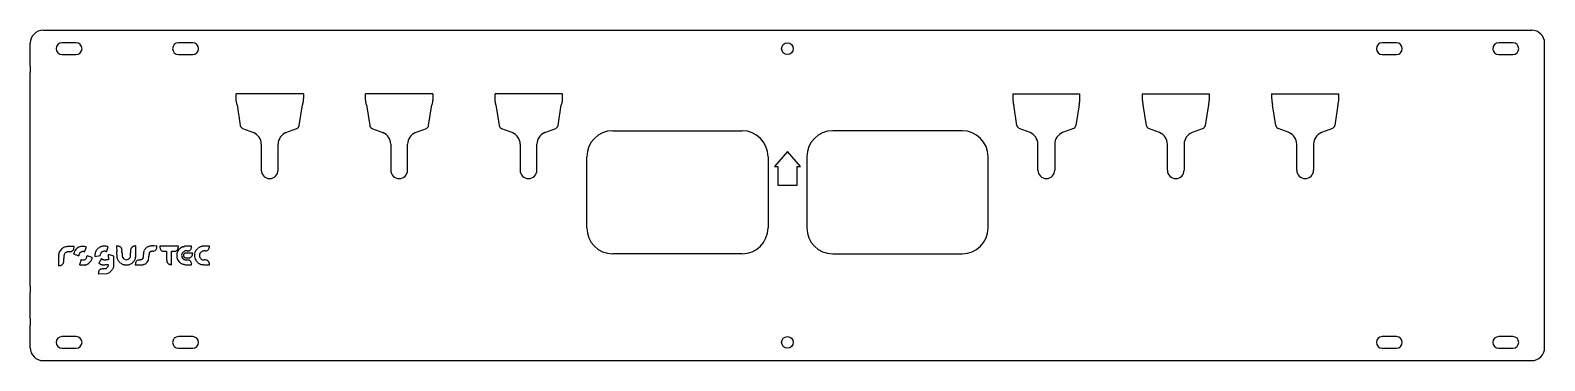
# Model space of a CAD drawing. Header units: millimetres. Extents: x -254 to 916, y 151 to 406.
import ezdxf

# ---------------------------------------------------------------- set-up
doc = ezdxf.new("R2010")
doc.units = ezdxf.units.MM
doc.layers.add('Default', color=7, linetype='Continuous')
doc.layers.add('LONGARINA_PAREDE', color=7, linetype='Continuous')

# ---------------------------------------------------------------- blocks, each defined once
blk = doc.blocks.new('SE')
at = {"layer": 'LONGARINA_PAREDE', "color": 7, "linetype": 'Continuous'}
for p, q in [((-243.7, 406.5), (906.3, 406.5)), ((-253.7, 379), (-253.7, 396.5)), ((-218.2, 396.8), (-229.2, 396.8)), ((-229.2, 387.8), (-218.2, 387.8)), ((-128.2, 396.8), (-139.2, 396.8)), ((-139.2, 387.8), (-128.2, 387.8)), ((801.8, 396.8), (790.8, 396.8)), ((790.8, 387.8), (801.8, 387.8)), ((891.8, 396.8), (880.8, 396.8)), ((880.8, 387.8), (891.8, 387.8)), ((916.3, 379), (916.3, 396.5)), ((-253.7, 379), (-253.7, 374)), ((916.3, 374), (916.3, 379)), ((-253.7, 354), (-253.7, 374)), ((916.3, 354), (916.3, 374)), ((-253.7, 348.9), (-253.7, 354)), ((-94.6, 354), (-94.6, 357.5)), ((-42.7, 357.5), (-94.6, 357.5)), ((-42.7, 357.5), (-42.7, 354)), ((5.4, 354), (5.4, 357.5)), ((57.3, 357.5), (5.4, 357.5)), ((57.3, 357.5), (57.3, 354)), ((105.4, 354), (105.4, 357.5)), ((157.3, 357.5), (105.4, 357.5)), ((157.3, 357.5), (157.3, 354)), ((505.4, 357.5), (505.4, 354)), ((505.4, 357.5), (557.3, 357.5)), ((557.3, 354), (557.3, 357.5)), ((605.4, 357.5), (605.4, 354)), ((605.4, 357.5), (657.3, 357.5)), ((657.3, 354), (657.3, 357.5)), ((705.4, 357.5), (705.4, 354)), ((705.4, 357.5), (757.3, 357.5)), ((757.3, 354), (757.3, 357.5)), ((916.3, 348.9), (916.3, 354)), ((-253.7, 208.9), (-253.7, 348.9)), ((-93.9, 348.9), (-91.4, 333)), ((-45.9, 333), (-43.4, 348.9)), ((6.1, 348.9), (8.6, 333)), ((54.1, 333), (56.6, 348.9)), ((106.1, 348.9), (108.6, 333)), ((154.1, 333), (156.6, 348.9)), ((508.6, 333), (506.1, 348.9)), ((556.6, 348.9), (554.1, 333)), ((608.6, 333), (606.1, 348.9)), ((656.6, 348.9), (654.1, 333)), ((708.6, 333), (706.1, 348.9)), ((756.6, 348.9), (754.1, 333)), ((916.3, 208.9), (916.3, 348.9)), ((-89.7, 330.7), (-81.2, 327.5)), ((-56.1, 327.5), (-47.6, 330.7)), ((10.3, 330.7), (18.8, 327.5)), ((43.9, 327.5), (52.4, 330.7)), ((110.3, 330.7), (118.8, 327.5)), ((143.9, 327.5), (152.4, 330.7)), ((196.3, 328.9), (296.3, 328.9)), ((466.3, 328.9), (366.3, 328.9)), ((518.8, 327.5), (510.3, 330.7)), ((552.4, 330.7), (543.9, 327.5)), ((618.8, 327.5), (610.3, 330.7)), ((652.4, 330.7), (643.9, 327.5)), ((718.8, 327.5), (710.3, 330.7)), ((752.4, 330.7), (743.9, 327.5)), ((-75.2, 318.6), (-75.2, 298.5)), ((-62.2, 298.5), (-62.2, 318.6)), ((24.8, 318.6), (24.8, 298.5)), ((37.8, 298.5), (37.8, 318.6)), ((124.8, 318.6), (124.8, 298.5)), ((137.8, 298.5), (137.8, 318.6)), ((524.8, 298.5), (524.8, 318.6)), ((537.8, 318.6), (537.8, 298.5)), ((624.8, 298.5), (624.8, 318.6)), ((637.8, 318.6), (637.8, 298.5)), ((724.8, 298.5), (724.8, 318.6)), ((737.8, 318.6), (737.8, 298.5)), ((176.3, 253.9), (176.3, 308.9)), ((316.3, 308.9), (316.3, 253.9)), ((331.3, 313), (321.3, 301.2)), ((341.3, 301.2), (331.3, 313)), ((346.3, 308.9), (346.3, 253.9)), ((486.3, 253.9), (486.3, 308.9)), ((321.3, 301.2), (323.8, 301.2)), ((323.8, 301.2), (323.8, 287)), ((338.8, 287), (338.8, 301.2)), ((338.8, 301.2), (341.3, 301.2)), ((323.8, 287), (338.8, 287)), ((-219.7, 239.5), (-222.6, 239.5)), ((-219.8, 238.6), (-219.7, 239.5)), ((-211.7, 235.3), (-210.1, 239.1)), ((-194.8, 235.4), (-193.6, 239.4)), ((-186, 239.9), (-187, 240)), ((-187, 240), (-186.9, 235.5)), ((-172.1, 240), (-172.9, 239.9)), ((-172.2, 235.3), (-172.1, 240)), ((-155.8, 240), (-158.2, 239.9)), ((-155.9, 238.9), (-155.8, 240)), ((-139.1, 239.8), (-153.6, 239.8)), ((-153.6, 239.8), (-153.5, 238.8)), ((-149.9, 235.9), (-148.4, 235.9)), ((-148.4, 235.9), (-148.3, 231.9)), ((-144.5, 230.6), (-144.5, 235.9)), ((-144.5, 235.9), (-142.9, 235.9)), ((-139.3, 238.9), (-139.1, 239.8)), ((-129, 239.8), (-131.6, 239.8)), ((-128.2, 234.4), (-131.1, 234.4)), ((-129, 239.1), (-129, 239.8)), ((-128.3, 233.5), (-128.2, 234.4)), ((-115.1, 239.8), (-117.8, 239.8)), ((-115.3, 239), (-115.1, 239.8)), ((-231.8, 229.5), (-231.8, 224.7)), ((-231.8, 224.7), (-230.9, 224.9)), ((-220.2, 233.8), (-216.2, 232.4)), ((-214.4, 229.4), (-215.6, 225.5)), ((-205.8, 231.1), (-209.8, 232.4)), ((-203.7, 231.8), (-199.7, 232.5)), ((-198.7, 230.4), (-200.8, 226.7)), ((-193.1, 229.2), (-195.2, 229.3)), ((-189.1, 232.2), (-193.3, 233.4)), ((-193.2, 231.4), (-193.1, 229.2)), ((-172.4, 226.2), (-172.6, 225.4)), ((-172.6, 225.4), (-169.5, 225.4)), ((-131.1, 225.4), (-129, 225.4)), ((-129, 225.4), (-129, 226)), ((-117.8, 225.4), (-115.1, 225.3)), ((-115.1, 225.3), (-115.3, 226.2)), ((296.3, 233.9), (196.3, 233.9)), ((366.3, 233.9), (466.3, 233.9)), ((-201, 219.3), (-201.1, 218.4)), ((-201.1, 218.4), (-194.2, 218.6)), ((-194.2, 218.6), (-193, 219.2)), ((-253.7, 208.9), (-253.7, 203.9)), ((-253.7, 183.9), (-253.7, 203.9)), ((916.3, 203.9), (916.3, 208.9)), ((916.3, 183.9), (916.3, 203.9)), ((-253.7, 183.9), (-253.7, 178.9)), ((-253.7, 161.4), (-253.7, 178.9)), ((916.3, 178.9), (916.3, 183.9)), ((916.3, 161.4), (916.3, 178.9)), ((-218.2, 170), (-229.2, 170)), ((-128.2, 170), (-139.2, 170)), ((801.8, 170), (790.8, 170)), ((891.8, 170), (880.8, 170)), ((-229.2, 161), (-218.2, 161)), ((-139.2, 161), (-128.2, 161)), ((790.8, 161), (801.8, 161)), ((880.8, 161), (891.8, 161)), ((-243.7, 151.4), (906.3, 151.4))]:
    blk.add_line(p, q, dxfattribs=at)
for centre in [(331.3, 392.3), (331.3, 165.5)]:
    blk.add_circle(centre, 4.5, dxfattribs=at)
for centre, radius, start, end in [((-243.7, 396.5), 10, 90, 180), ((906.3, 396.5), 10, 0, 90), ((-229.2, 392.3), 4.5, 90, 270), ((-218.2, 392.3), 4.5, 270, 90), ((-139.2, 392.3), 4.5, 90, 270), ((-128.2, 392.3), 4.5, 270, 90), ((790.8, 392.3), 4.5, 90, 270), ((801.8, 392.3), 4.5, 270, 90), ((880.8, 392.3), 4.5, 90, 270), ((891.8, 392.3), 4.5, 270, 90), ((-88.6, 333.4), 2.85, 188.6525, 248.8517), ((-48.7, 333.4), 2.85, 291.1483, 351.3475), ((11.4, 333.4), 2.85, 188.6525, 248.8517), ((51.3, 333.4), 2.85, 291.1483, 351.3475), ((111.4, 333.4), 2.85, 188.6525, 248.8448), ((151.3, 333.4), 2.85, 291.1552, 351.3475), ((196.3, 308.9), 20, 90, 180), ((296.3, 308.9), 20, 0, 90), ((366.3, 308.9), 20, 90, 180), ((466.3, 308.9), 20, 0, 90), ((511.4, 333.4), 2.85, 188.6525, 248.8448), ((551.3, 333.4), 2.85, 291.1552, 351.3475), ((611.4, 333.4), 2.85, 188.6525, 248.8517), ((651.3, 333.4), 2.85, 291.1483, 351.3475), ((711.4, 333.4), 2.85, 188.6525, 248.8517), ((751.3, 333.4), 2.85, 291.1483, 351.3475), ((-84.7, 318.6), 9.5, 0, 68.8517), ((-52.7, 318.6), 9.5, 111.1483, 180), ((15.3, 318.6), 9.5, 0, 68.8517), ((47.3, 318.6), 9.5, 111.1483, 180), ((115.3, 318.6), 9.5, 0, 68.8448), ((147.3, 318.6), 9.5, 111.1552, 180), ((515.3, 318.6), 9.5, 0, 68.8448), ((547.3, 318.6), 9.5, 111.1552, 180), ((615.3, 318.6), 9.5, 0, 68.8517), ((647.3, 318.6), 9.5, 111.1483, 180), ((715.3, 318.6), 9.5, 0, 68.8517), ((747.3, 318.6), 9.5, 111.1483, 180), ((-68.7, 298.5), 6.5, 180, 0), ((31.3, 298.5), 6.5, 180, 0), ((131.3, 298.5), 6.5, 180, 0), ((531.3, 298.5), 6.5, 180, 0), ((631.3, 298.5), 6.5, 180, 0), ((731.3, 298.5), 6.5, 180, 0), ((196.3, 253.9), 20, 180, 270), ((296.3, 253.9), 20, 270, 0), ((366.3, 253.9), 20, 180, 270), ((466.3, 253.9), 20, 270, 0), ((-226, 233.2), 5.62, 166.8636, 175.183), ((-228, 233.7), 3.58, 155.2039, 166.8636), ((-225.6, 232.6), 6.22, 140.8842, 155.2039), ((-223.2, 230.6), 9.32, 130.3023, 140.8842), ((-223.3, 230.6), 9.27, 119.698, 130.3023), ((-224.9, 233.4), 6.05, 105.0897, 119.698), ((-225.1, 232.7), 2.38, 139.6705, 161.7461), ((-224.2, 231.9), 3.61, 123.4953, 139.6705), ((-225.6, 236.2), 3.22, 95.6326, 105.0897), ((-224.3, 232), 3.48, 114.616, 123.4953), ((-223.1, 210.8), 28.7, 93.7407, 95.6325), ((-224.6, 232.7), 2.68, 103.8251, 114.616), ((-224.1, 230.8), 4.64, 96.1255, 103.8252), ((-222.8, 205.9), 33.6, 91.8068, 93.7407), ((-222, 211.4), 24.2, 93.8608, 96.1255), ((-222.4, 194.6), 45, 90.2526, 91.8069), ((-225.3, 260.2), 24.7, 273.8608, 276.6787), ((-222.9, 239.1), 3.49, 276.6787, 288.6331), ((-222.3, 237.6), 1.89, 288.6331, 306.292), ((-223.2, 238.8), 3.36, 306.2919, 317.7786), ((-224.2, 239.7), 4.71, 317.7784, 325.0409), ((-222.4, 238.4), 2.54, 325.0409, 336.5627), ((-214.1, 232.8), 6.16, 159.392, 171.2789), ((-222.9, 238.6), 3.01, 336.5628, 346.9674), ((-228.3, 239.9), 8.54, 346.9674, 351.7456), ((-214.2, 232.9), 6.05, 142.9137, 159.3919), ((-212.3, 231.4), 8.52, 130.1556, 142.9137), ((-212.2, 231.3), 8.61, 117.4659, 130.1556), ((-213.2, 233.3), 6.42, 101.6423, 117.4658), ((-211.3, 231.4), 5.18, 145.5282, 152.9612), ((-213.3, 232.8), 2.68, 133.3571, 145.5281), ((-213.3, 232.8), 2.65, 121.1028, 133.357), ((-212.1, 230.8), 4.97, 113.4484, 121.1028), ((-213.5, 234.5), 5.15, 90.7083, 101.6424), ((-212.4, 231.5), 4.2, 104.1904, 113.4484), ((-213.4, 228.7), 10.9, 84.4733, 90.7083), ((-213, 233.8), 1.92, 87.5797, 104.1904), ((-213, 233.6), 2.09, 71.7908, 87.5796), ((-214.1, 230.3), 5.54, 64.1687, 71.7908), ((-213.4, 228.3), 11.3, 78.3131, 84.4734), ((-212.6, 232.5), 7.05, 69.5132, 78.3131), ((-192.6, 232.6), 11.1, 172.2913, 179.9999), ((-198.2, 233.3), 5.5, 159.255, 172.2913), ((-198.4, 233.4), 5.25, 145.8598, 159.2549), ((-195, 231.1), 9.41, 137.2058, 145.8597), ((-195.5, 231.6), 8.62, 129.2128, 137.2057), ((-196.2, 232.4), 7.58, 120.4119, 129.2128), ((-196.4, 232.8), 7.17, 111.3548, 120.4119), ((-193.9, 231.5), 5.94, 151.4124, 158.2586), ((-196.9, 233.2), 2.52, 138.3958, 151.4124), ((-196.6, 233.2), 6.66, 101.7848, 111.3548), ((-197.4, 233.6), 1.9, 121.4979, 138.3958), ((-195, 229.8), 6.37, 114.6404, 121.4978), ((-196.9, 234.6), 5.32, 91.1343, 101.7848), ((-195, 229.8), 6.36, 107.8031, 114.6404), ((-196.8, 229.7), 10.2, 84.589, 91.1343), ((-196.4, 234.2), 1.76, 90.0001, 107.8031), ((-196.4, 234.8), 1.17, 78.2529, 90), ((-197.2, 231.2), 4.81, 74.135, 78.253), ((-197.3, 230.6), 5.45, 70.0959, 74.135), ((-196.8, 229.2), 10.6, 78.145, 84.589), ((-197.1, 231.3), 4.7, 65.5813, 70.0958), ((-196.2, 233.2), 2.64, 56.3232, 65.5813), ((-196.1, 232.6), 7.24, 69.5471, 78.145), ((107.8, 241), 294.8, 181.0571, 181.5755), ((-187.1, 232.9), 7.07, 73.9434, 81.6136), ((-186.1, 236.3), 3.51, 60.9892, 73.9435), ((-185.8, 236.9), 2.87, 46.4691, 60.9893), ((-186.1, 236.5), 3.35, 33.5192, 46.4691), ((-186.1, 236.5), 3.39, 22.9986, 33.5192), ((-185.2, 236.9), 2.35, 9.1638, 22.9985), ((-189.9, 236.1), 7.17, 2.5907, 9.1637), ((-323.9, 230.1), 141.2, 1.8385, 2.5907), ((-62.4, 238.5), 120.3, 181.8386, 182.6737), ((7.7, 229), 184, 177.6014, 178.2271), ((-324.6, 239.3), 148.5, 357.5019, 358.227), ((-169.9, 236.4), 6.24, 170.3692, 177.6014), ((-174.2, 237.2), 1.83, 153.5303, 170.3692), ((-172.9, 236.5), 3.27, 142.649, 153.5304), ((-172.7, 236.3), 3.58, 131.3487, 142.6491), ((-173.2, 236.9), 2.78, 117.7113, 131.3488), ((-172.9, 236.3), 3.47, 105.726, 117.7114), ((-171.6, 231.9), 8.09, 99.3529, 105.726), ((-618.8, 240.8), 446.7, 358.905, 359.2933), ((-159.7, 234.3), 6.42, 169.7769, 176.4614), ((-121, 231.9), 45.2, 176.4615, 178.0451), ((-162.6, 234.8), 3.47, 159.9098, 169.7769), ((-160.7, 234.1), 5.45, 152.8685, 159.9098), ((-160.2, 233.9), 5.97, 140.06, 152.8685), ((-159.9, 233.6), 6.38, 127.874, 140.0601), ((-160.1, 233.8), 6.17, 115.4811, 127.874), ((-160.5, 234.8), 5.1, 101.1848, 115.481), ((-159, 233.5), 2.88, 160.3395, 170.4745), ((-160.2, 233.9), 1.63, 144.8481, 160.3395), ((-160.7, 235.9), 3.93, 94.4419, 101.1848), ((-159.8, 233.6), 2.1, 127.2683, 144.8481), ((-158.2, 203.2), 36.8, 93.1388, 94.4419), ((-159.5, 233.2), 2.68, 112.6043, 127.2683), ((-159.2, 232.6), 3.31, 99.5207, 112.6043), ((-158, 199.5), 40.5, 91.7563, 93.1387), ((-158.9, 230.9), 5.06, 90, 99.5207), ((-157.9, 194.6), 45.4, 90.4876, 91.7563), ((-158.9, 239.2), 3.25, 269.9999, 290.8022), ((-158.8, 238.8), 2.8, 290.8021, 314.071), ((-158.9, 238.9), 2.95, 314.071, 336.6812), ((-159.7, 239.2), 3.83, 336.6812, 355.2594), ((-147.9, 239.5), 5.62, 186.7544, 201.1428), ((-151.2, 238.2), 2.13, 201.1428, 230.8485), ((-151, 238.4), 2.39, 230.8485, 258.4708), ((-149.9, 243.6), 7.71, 258.4709, 270), ((-142.9, 258.3), 22.4, 270, 272.2567), ((-142.2, 239.6), 3.63, 272.2566, 280.9053), ((-141.9, 237.9), 1.95, 280.9052, 293.6582), ((-142.1, 238.5), 2.58, 293.6581, 303.9761), ((-142.5, 239), 3.21, 303.9761, 316.6699), ((-131.9, 232.9), 8.61, 170.4075, 177.569), ((-133.4, 233.2), 7.06, 163.5485, 170.4075), ((-137.5, 234.4), 2.76, 146.9522, 163.5485), ((-142.3, 238.8), 2.91, 316.6699, 330.3298), ((-130.2, 229.9), 11.3, 142.9493, 147.8737), ((-142.6, 239), 3.31, 330.3298, 343.0471), ((-144.5, 239.6), 5.31, 343.0471, 351.9676), ((-131.4, 230.8), 9.84, 136.5184, 142.9492), ((-133.4, 232.6), 7.12, 128.3247, 136.5184), ((-134.9, 234.5), 4.74, 121.7769, 128.3247), ((-132.9, 231.3), 8.55, 117.5698, 121.7769), ((-132.9, 231.3), 8.49, 113.3533, 117.5698), ((-133.5, 232.6), 3.26, 146.5047, 169.8003), ((-134.5, 235.1), 4.43, 106.4914, 113.3534), ((-132.9, 232.2), 4, 135.9704, 146.5047), ((-269.3, 690.4), 470.5, 286.4913, 286.5473), ((-132.5, 231.9), 4.49, 126.3003, 135.9704), ((-229, 554.6), 328.8, 286.5472, 286.6203), ((-132.9, 232.4), 3.77, 116.0233, 126.3003), ((-242.9, 601.2), 377.4, 286.6204, 286.6738), ((-133.3, 232.3), 2.19, 116.1784, 130.0787), ((-137.7, 250.1), 10.9, 286.6738, 287.3643), ((-133, 232.6), 3.63, 96.1945, 116.0233), ((-134.3, 239.2), 0.544, 91.8179, 107.3643), ((-129.6, 92), 147.8, 91.5209, 91.8179), ((-133.6, 232.9), 1.52, 97.9114, 116.1784), ((-133, 228.6), 5.84, 90.6086, 97.9113), ((-131.6, 168), 71.8, 90.806, 91.521), ((-132.9, 229.9), 6.31, 90.8214, 94.7071), ((-131.1, 52.8), 181.6, 90, 90.6085), ((-132.8, 223.8), 12.4, 88.4827, 90.8215), ((-130.9, 116.5), 123.2, 90.329, 90.806), ((-132.2, 246.7), 10.5, 268.4827, 272.0091), ((-132, 240.6), 4.44, 272.0091, 278.7291), ((-131.8, 239.3), 3.07, 278.7291, 286.945), ((-131.5, 238.4), 2.17, 286.9451, 297.6093), ((-131.4, 238.2), 1.87, 297.6093, 318.8851), ((-133.2, 239.7), 4.27, 318.8851, 330.3764), ((-133.3, 239.8), 4.4, 330.3764, 341.7478), ((-131.3, 239.1), 2.34, 341.7478, 0), ((-118.5, 232.4), 8.39, 162.8357, 177.4104), ((-119.3, 232.6), 7.56, 157.3197, 162.8357), ((-122.3, 233.9), 4.24, 148.8118, 157.3198), ((-121.8, 233.6), 4.9, 141.0114, 148.8118), ((-115.6, 228.6), 12.8, 137.2057, 141.0114), ((-118, 230.8), 9.55, 129.8963, 137.2057), ((-119.2, 232.3), 7.6, 121.2231, 129.8963), ((-119.7, 233), 6.74, 112.0004, 121.2231), ((-121, 233.2), 1.92, 149.95, 162.2579), ((-120.6, 232.9), 2.42, 139.2234, 149.9501), ((-117.5, 230.2), 6.54, 134.108, 139.2234), ((-120.2, 234.2), 5.46, 101.1951, 112.0005), ((-118.7, 231.5), 4.74, 123.0607, 134.108), ((-119.5, 232.7), 3.39, 108.8577, 123.0607), ((-120.5, 235.8), 3.82, 94.1842, 101.1951), ((-117.8, 198.5), 41.3, 92.9602, 94.1842), ((-119.2, 231.9), 4.22, 96.3838, 108.8576), ((-117.6, 195), 44.8, 91.6353, 92.9602), ((-118.5, 225.7), 10.5, 90.0524, 96.3838), ((-117.4, 187.6), 52.2, 90.4537, 91.6353), ((-118.5, 240.5), 4.32, 270.0523, 286.7141), ((-118, 238.8), 2.59, 286.7141, 311.1435), ((-118.1, 238.9), 2.67, 311.1435, 335.1621), ((-119.9, 239.7), 4.72, 335.1621, 350.8444), ((155.5, 224.6), 387.3, 178.8477, 179.2758), ((-211.5, 232), 20.3, 175.1829, 178.8477), ((-231.9, 231.5), 6.77, 278.5284, 285.3909), ((-231, 228.1), 3.23, 285.3908, 297.3289), ((-230.8, 227.8), 2.83, 297.3288, 310.2331), ((-231.6, 228.8), 4.14, 310.233, 319.9212), ((-231, 228.2), 3.31, 319.9212, 331.929), ((-229.8, 227.6), 1.95, 331.929, 349.8092), ((-234, 228.4), 6.21, 349.8092, 357.9518), ((-373.5, 233.3), 145.8, 357.9518, 358.7764), ((-190.9, 229.4), 36.9, 175.6247, 178.7765), ((-222.7, 231.9), 4.94, 161.7461, 175.6247), ((-213.6, 232.4), 2.62, 165.2554, 180.0109), ((-212.9, 232.2), 3.35, 152.9612, 165.2554), ((-214.5, 228.3), 2.97, 249.3793, 260.7807), ((-214.2, 230.5), 5.29, 260.7806, 268.5547), ((-213, 232.2), 3.09, 242.9176, 282.8111), ((-213, 277.6), 52.3, 268.5548, 270), ((-213, 284.9), 59.6, 270, 271.3448), ((-213, 232.2), 3.15, 282.8111, 322.2414), ((-211.7, 229.3), 4.08, 271.3448, 280.8768), ((-211.4, 227.8), 2.49, 280.8768, 294.3222), ((-213.2, 232.4), 3.33, 322.2414, 0), ((-215.4, 236.6), 12.2, 294.3222, 298.4665), ((-213, 232.3), 7.33, 298.4666, 307.7533), ((-214, 233.6), 8.88, 307.7533, 315.7973), ((-213.9, 233.5), 8.77, 315.7973, 323.8892), ((-212.4, 232.4), 6.85, 323.8891, 333.6295), ((-210.6, 231.5), 4.87, 333.6295, 341.0433), ((-208.9, 230.9), 3.09, 341.0433, 351.4594), ((-211.6, 231.3), 5.85, 351.4594, 358.4093), ((-189, 232.6), 14.7, 180, 183.161), ((-197, 231.6), 6.22, 231.4421, 243.3123), ((-196.3, 232.9), 7.72, 243.3122, 249.274), ((-197.6, 232.5), 2.07, 165.1035, 180), ((-194, 231.6), 5.86, 158.2586, 165.1034), ((-197.9, 228.8), 3.24, 249.2739, 260.6826), ((-196.6, 212.9), 9.53, 93.7068, 103.7309), ((-196.6, 232.2), 2.83, 220.789, 236.5046), ((-197.3, 232.4), 6.94, 260.6827, 267.5252), ((-196.2, 232.8), 3.54, 236.5047, 245.7314), ((-196.7, 231.7), 2.31, 245.7315, 258.4372), ((-193.5, 320.5), 95.1, 267.5252, 268.5343), ((-198.8, 246.9), 24.6, 273.7068, 275.944), ((-196.1, 234.3), 5, 258.4372, 266.1696), ((-193.3, 277), 47.8, 266.1697, 267.6406), ((-196.7, 227.1), 4.68, 275.944, 283.5785), ((-197, 180.7), 44.7, 87.1663, 88.5343), ((-196.2, 225.1), 2.67, 283.5786, 294.3637), ((-196.5, 225.7), 3.33, 294.3638, 303.4953), ((-195.9, 204.5), 20.9, 84.7449, 87.1663), ((-196.1, 225.1), 2.62, 303.4953, 317.852), ((-198.8, 227.6), 6.28, 317.852, 325.3123), ((-197.6, 185.9), 39.6, 83.6959, 84.7448), ((-198.8, 227.6), 6.22, 325.3123, 332.4546), ((-197.9, 232.4), 4.64, 3.1284, 11.4361), ((-194.2, 225.2), 1, 332.4547, 360), ((-251, 229.5), 57.8, 1.8182, 3.1284), ((-193.2, 225.2), 0.0769, 0, 83.6958), ((-194.8, 225.2), 5.76, 326.0036, 338.1225), ((-194.5, 225), 5.41, 338.1226, 347.1047), ((-194.7, 225.1), 5.62, 347.1048, 355.8427), ((-666.1, 229.1), 477.1, 0, 0.3641), ((-651.3, 229.1), 462.3, 359.6132, 0), ((-209.1, 226.1), 20.1, 355.8428, 359.6132), ((-166.8, 233.4), 20, 181.5756, 185.274), ((-180.2, 232.2), 6.6, 185.2741, 192.7852), ((-181.2, 231.9), 5.54, 192.7851, 201.3471), ((-181.2, 231.9), 5.55, 201.3471, 214.204), ((-177.9, 234.2), 9.5, 214.204, 222.7966), ((-177.8, 234.3), 9.67, 222.7966, 231.3274), ((-179.9, 231.6), 6.26, 231.3274, 243.1489), ((-178.8, 233.8), 8.75, 243.1489, 248.2977), ((-173.7, 233.3), 8.93, 182.6738, 188.2659), ((-179.6, 232.4), 3.02, 188.2659, 199.4188), ((-179.9, 232.3), 2.61, 199.4187, 211.8733), ((-179.2, 232.8), 3.53, 211.8733, 238.7825), ((-181, 228.3), 2.8, 248.2977, 260.3371), ((-180.7, 230.4), 4.9, 260.3371, 268.5887), ((-179.5, 232.2), 2.88, 238.7824, 270.0731), ((-179.4, 280), 54.5, 268.5887, 270), ((-179.5, 232.3), 3.01, 270.073, 300.5781), ((-179.4, 285), 59.6, 270, 271.3437), ((-180, 233.1), 3.92, 300.578, 325.5801), ((-178.1, 229.6), 4.11, 271.3437, 280.8126), ((-177.8, 228), 2.49, 280.8126, 294.2437), ((-181.7, 236.5), 11.8, 294.2437, 298.4705), ((-178.7, 232.3), 2.45, 325.5801, 338.7532), ((-178.8, 232.3), 2.53, 338.7532, 351.5853), ((-184.6, 233.2), 8.32, 351.5852, 357.5019), ((-179.8, 233.1), 7.99, 298.4705, 307.264), ((-179.6, 232.8), 7.61, 307.264, 316.3852), ((-179.5, 232.8), 7.48, 316.3853, 325.5875), ((-179.4, 232.7), 7.38, 325.5876, 334.8836), ((-177.9, 232), 5.67, 334.8837, 343.452), ((-176.4, 231.5), 4.11, 343.452, 354.3678), ((-166.3, 225.2), 6.17, 158.204, 170.915), ((-187.1, 232.6), 14.9, 354.3678, 358.905), ((-169.8, 226.6), 2.43, 132.7449, 158.2041), ((-169.7, 226.5), 2.54, 107.9896, 132.745), ((-168.4, 222.2), 7.03, 96.3987, 107.9896), ((-169.5, 381), 155.7, 270, 270.7306), ((-170.1, 238.1), 8.88, 276.3987, 283.358), ((-168.8, 232.5), 3.19, 283.358, 298.3148), ((-167.6, 232.1), 6.74, 270.7306, 277.8618), ((-168.3, 231.5), 2.03, 298.3148, 317.7496), ((-168.1, 231.3), 1.81, 317.7496, 338.97), ((-167.1, 228.2), 2.81, 277.8618, 291.0105), ((-167.8, 231.2), 1.46, 338.97, 352.2923), ((-187.6, 233.9), 21.5, 352.2924, 354.1616), ((-194.8, 234.4), 28.7, 356.2759, 358.0451), ((-188.7, 234), 22.6, 354.1615, 356.2759), ((-169.3, 234), 8.96, 291.0105, 296.5515), ((-168.6, 232.6), 7.44, 296.5516, 310.3325), ((-166.5, 230.1), 4.17, 310.3326, 331.5909), ((-167.5, 230.7), 5.35, 331.5909, 349.841), ((-178.5, 232.7), 16.5, 349.8411, 357.7132), ((-108.7, 229.9), 53.4, 176.376, 177.7133), ((-154.8, 232.8), 7.12, 170.4745, 176.376), ((115, 235.8), 263.4, 180.8659, 181.3898), ((-132.4, 229.8), 15.9, 181.3898, 185.4466), ((-143.8, 228.7), 4.45, 185.4467, 194.4162), ((-146.1, 228.2), 2.05, 194.4162, 210.4333), ((-145.6, 228.5), 2.66, 210.4333, 224.2576), ((-145, 229), 3.46, 224.2577, 235.6197), ((-145, 229), 3.49, 235.6197, 246.9235), ((-145.3, 228.4), 2.81, 246.9234, 260.2279), ((-147.2, 216.9), 8.84, 78.7011, 80.2279), ((-147.9, 213.8), 12, 77.4885, 78.7011), ((-147.6, 214.8), 11, 76.2622, 77.4886), ((-145.8, 222.4), 3.23, 73.2071, 76.2623), ((-144.8, 225.6), 0.155, 253.207, 346.3424), ((-148, 226.4), 3.45, 346.3425, 356.297), ((-165, 227.5), 20.4, 356.2969, 359.7307), ((-839, 230.6), 694.4, 359.7307, 360), ((-127.9, 232.7), 12.5, 177.569, 182.9692), ((-132.2, 232.5), 8.31, 182.9692, 195.756), ((-134.3, 231.9), 6.12, 195.756, 211.845), ((-134.4, 231.8), 5.95, 211.845, 228.1873), ((-133.4, 233), 7.49, 228.1873, 241.9426), ((-133.7, 232.4), 6.86, 241.9426, 251.9125), ((-133.4, 232.6), 3.33, 169.8004, 192.7017), ((-133.3, 232.6), 3.46, 192.7017, 215.1301), ((-133.1, 232.8), 3.69, 215.1301, 236.5046), ((-133, 234.4), 8.88, 251.9125, 260.1298), ((-134.2, 232.9), 1.06, 156.0021, 173.4967), ((-131.3, 232.6), 4.02, 173.4967, 180.0001), ((-131.3, 232.6), 4.01, 179.9999, 186.5691), ((-134.2, 232.3), 1.04, 186.5691, 204.4327), ((-134.3, 233), 0.99, 137.6955, 156.0021), ((-134.3, 232.3), 1, 204.4327, 222.7537), ((-133.4, 232.3), 3.12, 236.5047, 245.7765), ((-132.7, 231.5), 3.21, 130.0787, 137.6955), ((-132.4, 234), 3.54, 222.7537, 229.9213), ((-132.8, 233.5), 2.98, 229.9212, 239.8302), ((-133.7, 231.6), 2.33, 245.7765, 257.2995), ((-132.3, 238.5), 13.1, 260.1298, 266.7442), ((-133.7, 232), 1.14, 239.8302, 260.1207), ((-133.4, 233.2), 4.04, 257.2996, 265.5187), ((-133.4, 233.7), 2.94, 260.1208, 270.7013), ((-132, 250.5), 21.3, 265.5187, 267.9148), ((-134.1, 291.2), 60.4, 270.7012, 271.8767), ((-131.1, 259.8), 34.4, 266.7442, 269.9615), ((-133.4, 212), 17.1, 85.2191, 87.9148), ((-133.3, 267.7), 36.9, 271.8766, 273.5267), ((-132.5, 223.2), 5.94, 79.2766, 85.2192), ((-132.1, 225.4), 3.69, 71.5687, 79.2766), ((-131.4, 236.1), 5.29, 273.5268, 280.4426), ((-131.6, 226.8), 2.18, 60.1332, 71.5686), ((-131.5, 226.9), 2.05, 40.2041, 60.1332), ((-130.8, 233.2), 2.28, 280.4426, 291.9343), ((-130.6, 232.6), 1.62, 291.9344, 306.7781), ((-133.4, 225.3), 4.56, 29.2142, 40.2041), ((-132.4, 235), 4.64, 306.7782, 315.9747), ((-133.5, 225.3), 4.63, 18.2835, 29.2143), ((-131.2, 233.8), 2.93, 315.9747, 328.9386), ((-131.3, 226), 2.33, 0, 18.2834), ((-131, 233.7), 2.73, 328.9386, 342.4333), ((-131.8, 233.9), 3.53, 342.4334, 353.5691), ((-120.2, 232.5), 6.6, 177.4104, 194.8537), ((-120.3, 232.4), 6.53, 194.8537, 212.4002), ((-119, 233.3), 8.07, 212.4003, 227.3762), ((-119.6, 232.7), 7.24, 227.3763, 235.2333), ((-119.5, 232.8), 7.41, 235.2333, 242.9552), ((-117.8, 232.5), 5.22, 171.4715, 180.7877), ((-119.8, 232.5), 3.21, 180.7877, 194.2123), ((-120.1, 232.9), 2.83, 162.2578, 171.4715), ((-120.1, 232.4), 2.86, 194.2123, 208.5437), ((-119.7, 232.3), 6.83, 242.9551, 250.979), ((-119.7, 232.7), 3.34, 208.5437, 221.2835), ((-118.2, 234), 5.41, 221.2835, 230.345), ((-120.4, 230.2), 4.68, 250.9789, 261.636), ((-120, 231.8), 2.59, 230.345, 246.0786), ((-120.4, 230.8), 5.25, 261.636, 266.1904), ((-119.9, 231.9), 2.67, 246.0787, 261.5242), ((-115.7, 301.1), 75.7, 266.1905, 266.8386), ((-119.4, 235.2), 6.01, 261.5242, 269.9449), ((-115.5, 304.2), 78.8, 266.8387, 267.5755), ((-119.4, 220.6), 8.6, 78.4183, 89.9449), ((-114.7, 323.1), 97.7, 267.5756, 268.2026), ((-118.4, 226), 3.15, 54.007, 78.4183), ((-118, 226.4), 2.59, 26.506, 54.007), ((-120.1, 225.4), 4.91, 9.4364, 26.5059), ((-195.8, 218.6), 5.24, 156.9663, 172.1953), ((-198.5, 219.8), 2.28, 128.6002, 156.9662), ((-198.2, 219.4), 2.81, 103.7308, 128.6002), ((-196.6, 225.8), 7.46, 298.4672, 308.5861), ((-197.7, 227.2), 9.24, 308.5862, 317.2072), ((-197.4, 226.9), 8.83, 317.2072, 326.0035), ((-229.2, 165.5), 4.5, 90, 270), ((-218.2, 165.5), 4.5, 270, 90), ((-139.2, 165.5), 4.5, 90, 270), ((-128.2, 165.5), 4.5, 270, 90), ((790.8, 165.5), 4.5, 90, 270), ((801.8, 165.5), 4.5, 270, 90), ((880.8, 165.5), 4.5, 90, 270), ((891.8, 165.5), 4.5, 270, 90), ((-243.7, 161.4), 10, 180, 270), ((906.3, 161.4), 10, 270, 0)]:
    blk.add_arc(centre, radius, start, end, dxfattribs=at)
for points, knots in [([(-93.9, 348.9), (-94.1, 349.8), (-94.3, 350.6), (-94.5, 351.8), (-94.5, 352.3), (-94.6, 353.1), (-94.6, 353.5), (-94.6, 354)], [0, 0, 0, 0, 0.5, 0.5, 0.75, 0.75, 1, 1, 1, 1]), ([(-42.7, 354), (-42.7, 353.5), (-42.7, 353.1), (-42.8, 352.3), (-42.8, 351.8), (-43, 350.6), (-43.2, 349.8), (-43.4, 348.9)], [0, 0, 0, 0, 0.25, 0.25, 0.5, 0.5, 1, 1, 1, 1]), ([(6.1, 348.9), (5.9, 349.8), (5.7, 350.6), (5.5, 351.8), (5.5, 352.3), (5.4, 353.1), (5.4, 353.5), (5.4, 354)], [0, 0, 0, 0, 0.5, 0.5, 0.75, 0.75, 1, 1, 1, 1]), ([(57.3, 354), (57.3, 353.5), (57.3, 353.1), (57.2, 352.3), (57.2, 351.8), (57, 350.6), (56.8, 349.8), (56.6, 348.9)], [0, 0, 0, 0, 0.25, 0.25, 0.5, 0.5, 1, 1, 1, 1]), ([(106.1, 348.9), (105.9, 349.8), (105.7, 350.6), (105.5, 351.8), (105.5, 352.3), (105.4, 353.1), (105.4, 353.5), (105.4, 354)], [0, 0, 0, 0, 0.5, 0.5, 0.75, 0.75, 1, 1, 1, 1]), ([(157.3, 354), (157.3, 353.5), (157.3, 353.1), (157.2, 352.3), (157.2, 351.8), (157, 350.6), (156.8, 349.8), (156.6, 348.9)], [0, 0, 0, 0, 0.25, 0.25, 0.5, 0.5, 1, 1, 1, 1]), ([(505.4, 354), (505.4, 353.5), (505.4, 353.1), (505.5, 352.3), (505.5, 351.8), (505.7, 350.6), (505.9, 349.8), (506.1, 348.9)], [0, 0, 0, 0, 0.25, 0.25, 0.5, 0.5, 1, 1, 1, 1]), ([(556.6, 348.9), (556.8, 349.8), (557, 350.6), (557.2, 351.8), (557.2, 352.3), (557.3, 353.1), (557.3, 353.5), (557.3, 354)], [0, 0, 0, 0, 0.5, 0.5, 0.75, 0.75, 1, 1, 1, 1]), ([(605.4, 354), (605.4, 353.5), (605.4, 353.1), (605.5, 352.3), (605.5, 351.8), (605.7, 350.6), (605.9, 349.8), (606.1, 348.9)], [0, 0, 0, 0, 0.25, 0.25, 0.5, 0.5, 1, 1, 1, 1]), ([(656.6, 348.9), (656.8, 349.8), (657, 350.6), (657.2, 351.8), (657.2, 352.3), (657.3, 353.1), (657.3, 353.5), (657.3, 354)], [0, 0, 0, 0, 0.5, 0.5, 0.75, 0.75, 1, 1, 1, 1]), ([(705.4, 354), (705.4, 353.5), (705.4, 353.1), (705.5, 352.3), (705.5, 351.8), (705.7, 350.6), (705.9, 349.8), (706.1, 348.9)], [0, 0, 0, 0, 0.25, 0.25, 0.5, 0.5, 1, 1, 1, 1]), ([(756.6, 348.9), (756.8, 349.8), (757, 350.6), (757.2, 351.8), (757.2, 352.3), (757.3, 353.1), (757.3, 353.5), (757.3, 354)], [0, 0, 0, 0, 0.5, 0.5, 0.75, 0.75, 1, 1, 1, 1])]:
    blk.add_open_spline(points, degree=3, knots=knots, dxfattribs=at)

msp = doc.modelspace()

# ---------------------------------------------------------------- block references
at = {"layer": 'Default'}
msp.add_blockref('SE', (0, 0), dxfattribs=at)

doc.saveas('drawing.dxf')
